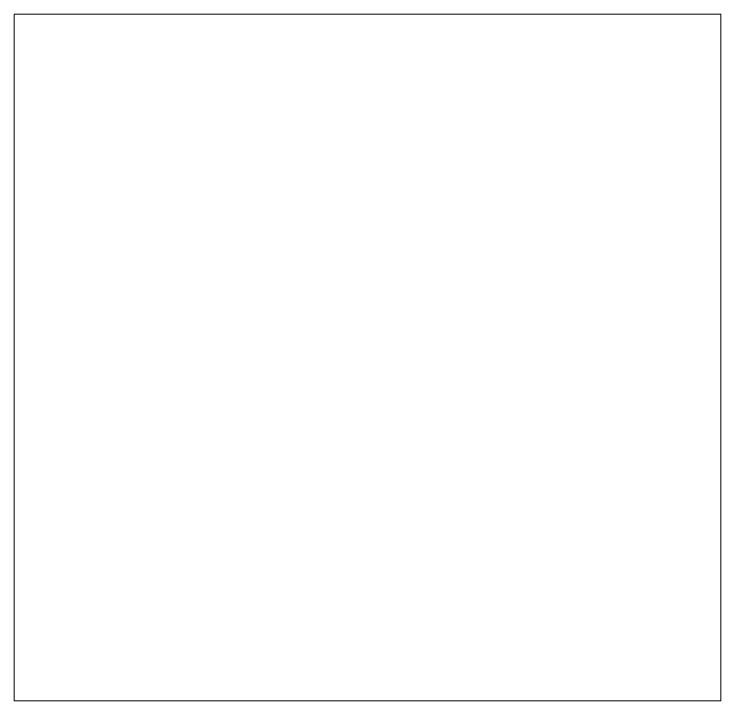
# Model space of a CAD drawing. Header units: millimetres. Extents: x -19 to 321, y -387 to -59.
# Drawn here: x -18.6 to 319.1, y -387 to -59 of the extents above; entities that cross this region are included whole.
import ezdxf

# ---------------------------------------------------------------- set-up
doc = ezdxf.new("R2010")
doc.units = ezdxf.units.MM
doc.header["$MEASUREMENT"] = 0
doc.layers.add('Laag 1', color=7, linetype='Continuous', lineweight=0)

# ---------------------------------------------------------------- blocks, each defined once
blk = doc.blocks.new('Block_0')
at = {"layer": 'Laag 1'}
blk.add_lwpolyline([(-18.55968727716761, -58.95380882525313), (319.1362653938341, -58.95380882525313), (319.1362653938341, -386.9596886052457), (-18.55968727716761, -386.9596886052457)], close=True, dxfattribs=at)

msp = doc.modelspace()

# ---------------------------------------------------------------- block references
at = {"layer": 'Laag 1'}
msp.add_blockref('Block_0', (0, 0), dxfattribs=at)

doc.saveas('drawing.dxf')
